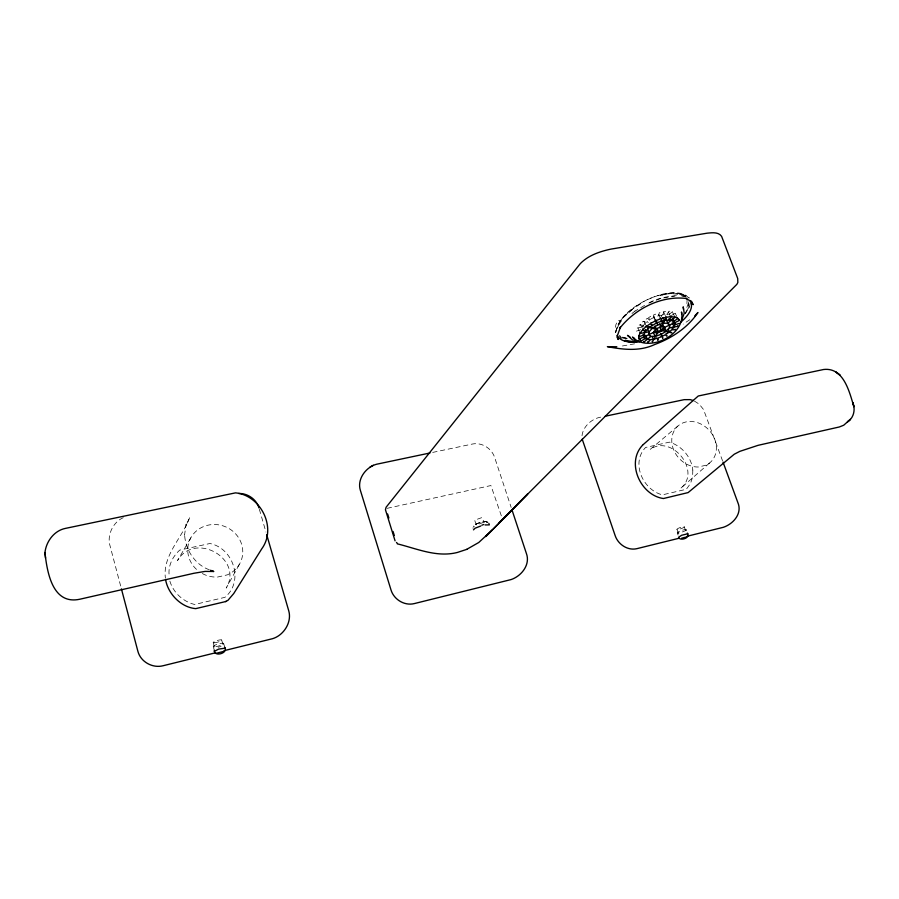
<?xml version="1.0" encoding="UTF-8"?>
<svg xmlns="http://www.w3.org/2000/svg" width="899" height="899" viewBox="0 0 899 899"><rect width="100%" height="100%" fill="white"/><g stroke="black" fill="none" stroke-linecap="round" stroke-linejoin="round"><path stroke-width="0.67" stroke-dasharray="4.5 3.37" d="M582.013 435.734C583.058 426.351 591.947 418.484 601.139 417.069M616.242 331.439C617.343 321.269 625.974 314.099 633.626 308.323L623.715 317.178L618.388 325.708M615.635 332.506C618.388 316.965 632.784 307.121 645.83 300.311C657.843 295.333 674.16 287.961 685.903 296.884C678.385 291.074 667.935 293.501 659.518 295.647C668.935 293.344 683.802 289.253 689.758 299.648M617.298 328.393L620.243 320.685M690.297 303.12L689.252 307.346L685.207 313.65M688.465 303.221L685.656 310.537M473.121 527.522L472.998 528.354M239.224 564.583L226.222 588.058C243.809 558.324 194.566 531.264 177.519 560.538L191.633 536.445M685.409 312.953L687.881 308.526L688.791 304.682L688.454 301.839M660.698 317.493L662.293 314.717L668.317 314.639M642.201 326.73L646.46 322.044L648.404 322.505M709.525 463.041L680.487 488.483C702.276 471.256 671.553 433.779 650.168 449.421L678.835 425.261M631.975 313.493L634.042 311.829M669.07 314.448L672.598 311.65L674.924 312.672L676.801 316.515M689.825 319.684L683.195 324.112M635.087 311.009L634.537 311.38L647.156 303.884M640.391 303.986L633.053 308.694M671.306 315.583L675.43 313.066L677.014 315.594M123.287 517.667C113.521 521.881 107.487 533.804 109.588 544.12L121.05 587.508M640.706 329.731L636.2 331.214L636.807 334.181M218.12 647.213L221.098 646.482M483.538 522.386L476.245 525.005L474.683 520.173L481.976 517.554L484.291 522.757M387.132 508.328L490.921 485.539L502.125 518.094M634.604 343.823L620.67 346.284M432.689 452.411L472.469 444.027C481.842 442.117 491.652 448.376 494.607 457.333L511.183 507.452M641.538 327.191L637.279 327.989L636.571 331.113M641.987 327.112L644.111 326.708M676.374 295.692C666.384 296.4 656.337 298.592 647.561 303.57L660.877 298.412L674.868 296.041M685.296 296.524C662.844 287.118 635.346 303.019 620.827 320.258L617.849 320.696L615.927 324.573L615.096 329.045L615.804 332.675M681.757 294.378L686.263 295.737L689.555 298.03M679.071 293.816L684.049 294.85M622.513 337.114L627.244 338.44M622.94 337.249L627.749 338.653M622.097 337.833L625.839 338.934M681.802 296.041L684.027 296.704M209.287 569.741C195.24 564.887 184.801 549.345 184.632 533.916L184.52 535.22L186.149 524.083L185.913 525.69L189.903 516.903C182.834 537.209 162.449 555.121 165.371 578.012M486.224 521.667L488.101 522.555M694.376 401.055L699.22 404.157L703.501 409.472L722.538 460.76M674.598 316.493L672.205 311.548L669.013 311.2L666.62 314.661M670.396 316.167L667.991 311.211L664.069 311.638L662.732 314.987M665.35 315.605L663.484 311.739L659.169 312.841L659.001 315.897M661.979 315.392L659.821 315.268L654.315 317.246L655.068 319.257M660.304 318.224L657.911 313.257L653.472 315.021L655.562 319.808M655.236 320.291L652.854 315.313L648.595 317.561L650.449 321.437M653.966 318.1L653.697 317.538L651.258 318.797L646.943 321.662L647.213 322.224M649.64 320.235L647.449 318.268L643.718 320.887L645.561 324.764M646.426 322.539L643.235 321.28L640.212 324.067L641.526 326.831M643.493 325.359L639.492 324.854L637.796 327.112L639.313 331.473M169.866 581.114C173.361 592.688 182.98 601.543 194.656 604.488L224.964 597.329C244.258 581.383 233.583 548.21 209.905 543.513L179.71 550.109C172.518 556.605 167.663 566.336 169.293 576.158M686.218 529.758A4.72 0.843 -19.3 0 1 679.678 532.781A4.72 0.843 -19.3 0 1 679.374 531.354A4.72 0.843 -19.3 0 1 686.218 529.758L687.005 531.972M684.296 526.915A3.899 0.697 -19.3 0 1 678.588 529.41A3.899 0.697 -19.3 0 1 678.97 528.005A3.899 0.697 -19.3 0 1 684.296 526.915L686.128 532.028M677.295 532.837L678.082 535.062M676.947 529.309L679.239 535.793M259.35 509.272L265.935 532.028M223.637 643.414L224.728 647.325M213.243 642.695L214.962 648.887M221.66 639.964L223.345 646.078M213.243 646.471L214.299 650.292M687.128 299.097L686.836 305.042L687.78 304.21L689.061 306.964L686.499 311.481A40.646 17.317 -25.1 0 1 685.117 313.268M486.292 522.443A6.507 1.405 -18.1 0 0 483.033 521.757L481.426 522.128A6.507 1.405 -18.1 0 0 474.166 526.061M487.056 522.398A7.293 1.573 -18.1 0 0 484.213 521.487A7.293 1.573 -18.1 0 0 476.189 524.016L473.593 525.735A7.293 1.573 -18.1 0 0 474.492 526.758M202.309 573.551A27.712 26.127 19.9 0 0 217.333 577.091L227.335 574.866A27.712 26.127 19.9 0 0 242.674 549.514L241.865 545.064A27.712 26.127 19.9 0 0 200.016 528.354A27.712 26.127 19.9 0 0 198.465 571.045M692.814 470.042L692.612 477.088L690.511 483.437L686.319 489.292L662.383 494.855C643.01 489.977 630.615 463.041 645.583 447.455L669.418 442.139C681.847 445.848 691.432 457.119 692.814 470.042M706.12 465.176L698.343 467.008A24.352 20.587 48.5 0 1 675.059 452.793L673.329 449.028A24.352 20.587 48.5 0 1 684.521 422.328A24.352 20.587 48.5 0 1 713.581 436.633A24.352 20.587 48.5 0 1 706.12 465.176M214.681 642.796A4.473 0.865 -16.3 0 0 221.682 640.302A4.473 0.865 -16.3 0 0 215.974 640.897A4.473 0.865 -16.3 0 0 214.681 642.796M215.884 646.651A5.428 1.045 -16.4 0 0 223.671 643.515A5.428 1.045 -16.4 0 0 215.816 644.797A5.428 1.045 -16.4 0 0 215.884 646.651"/><path stroke-width="1.35" d="M165.54 579.394C167.922 593.767 180.969 607.387 195.735 608.634L225.525 601.588L227.941 600.341L233.718 593.565L261.8 548.772C277.173 527.724 260.575 495.102 235.459 492.866L65.312 528.421C54.007 530.725 46.063 541.692 44.95 552.75C47.175 572.18 52.423 605.061 79.708 599.251L193.869 573.281L205.118 571.404L213.625 571.483L210.535 570.269M661.383 320.864L661.833 318.381L666.159 317.28L665.878 316.706M214.299 650.292C213.984 657.472 228.717 653.146 224.705 647.224M681.779 319.696L684.263 313.335L683.206 306.851L683.521 309.425M678.509 537.276L681.656 535.265L687.825 533.748M694.747 315.976L697.95 312.515C687.769 327.73 671.823 338.17 654.854 344.452C639.695 351.644 623.131 349.632 607.376 346.654L616.826 346.756M492.124 530.152L478.74 542.502L466.626 549.413M505.879 516.004L499.248 522.645L736.888 284.32L737.843 282.511L737.708 278.51L721.616 236.37C718.503 231.717 711.828 232.751 707.064 233.189L610.915 249.113C599.835 251.495 588.227 255.338 580.203 263.733L386.098 507.261L385.446 509.733L395.077 540.861M510.621 511.261L527.758 493.877L485.696 536.613L511.902 510.374M642.83 444.938C625.603 462.536 640.526 495.304 663.44 498.529L688.128 492.585L734.258 454.22L739.81 451.365L758.082 445.331L839.351 426.969L843.723 425.216L850.375 419.327L847.375 421.946C853.881 418.013 855.623 409.348 852.791 402.617L853.904 406.753C849.499 392.312 843.813 367.107 823.619 369.5L698.265 395.998L643.212 444.6M680.622 322.37C686.285 317.369 695.118 308.413 689.96 300.457M214.299 651.359L218.603 649.112L225.334 648.145M429.947 452.995L376.456 464.266C365.915 467.132 356.937 479.111 360.319 490.146L391.009 589.958C393.874 599.498 404.449 606.038 414.248 603.6L511.082 579.574C521.296 576.158 530.511 564.808 526.443 553.615L512.048 510.093M370.006 467.087L373.332 465.244M644.066 336.855L648.516 334.799L650.629 336.305L650.359 335.732M679.408 320.516L674.947 322.572L675.059 324.157L674.789 323.595M466.795 549.356L457.411 552.447C436.824 557.717 416.889 548.637 397.246 543.828M679.408 323.348L674.935 324.831L674.149 326.697L672.295 322.865M480.785 526.005L475.122 528.185L473.481 529.859M225.525 601.588L226.278 601.375M215.94 652.685L163.135 665.732C152.594 668.485 140.604 661.9 137.873 651.236L121.41 588.867M223.941 650.707L272.543 638.695C283.578 635.413 291.973 622.49 288.804 611.028L266.711 534.714M679.262 538.198L636.874 548.671C627.682 550.84 618.13 544.401 615.197 535.725L582.226 439.218M687.083 536.265L723.279 527.32C733.168 524.072 742.529 513.554 737.877 502.665L723.021 462.075M605.229 416.215L684.206 399.65L690.207 399.628L693.365 400.549M485.033 524.937L489.348 524.892L488.899 523.499M639.953 341.598L629.086 341.878L624.356 340.676M635.683 341.609L639.773 341.249M639.863 341.429C632.211 342.294 621.58 343.148 617.074 335.406M638.099 341.024L632.503 339.934L627.502 335.349L629.985 336.956M238.628 493.461C247.618 493.203 256.417 499.226 258.968 507.935M632.93 341.631L625.333 340.316M649.539 339.642L647.201 339.417L643.751 342.159L643.482 341.598M213.625 571.483L212.355 571.202M662.136 330.618L660.349 330.203L657.765 332.641L657.495 332.068M397.055 542.951L396.459 542.457M634.638 338.485L632.424 337.08C648.123 353.419 686.274 334.821 681.498 311.998L681.757 314.268M664.08 327.281L661.259 326.618L660.271 328.326L660.001 327.764M621.276 338.069L619.625 335.821M669.463 324.797L666.923 323.202L663.192 323.292L661.428 326.337L661.147 325.764M674.396 322.516L671.384 320.246L667.856 323.044L666.002 319.19M691.41 301.221L693.118 304.682L691.264 301.513L685.768 298.344L686.735 298.547C661.731 295.209 635.503 308.503 620.085 327.854L620.479 327.056L617.276 336.012L618.186 339.496L617.029 337.035M679.037 319.673L679.318 320.235L678.116 318.561L673.969 321.078L672.632 318.325M677.329 317.605L677.61 318.179L675.273 317.156L671.744 319.965L671.474 319.392M674.598 316.493L674.879 317.066L671.688 316.718L669.025 319.617L668.744 319.044M677.846 325.708L678.127 326.27L673.924 327.067L672.43 329.068L672.16 328.506M674.115 321.954L674.486 322.786L670.025 324.854L669.508 327.573L669.238 327.011M670.396 316.167L670.665 316.729L666.743 317.167L665.125 319.954L664.855 319.381M670.71 319.583L670.98 320.156L664.968 320.235L663.361 323.011L663.08 322.438M675.059 329.214L675.329 329.776L671.699 329.843L669.485 331.843L668.171 329.113M673.227 326.584L673.497 327.157L669.294 327.944L666.35 331.113L664.507 327.292M669.193 324.224L669.564 325.067L664.642 327.348L663.642 329.607L662.911 330.304L662.642 329.742M671.553 332.327L671.834 332.888L669.002 332.225L666.305 334.102L666.035 333.54M663.046 317.583L664.372 320.347L656.967 322.786L657.72 324.775L657.45 324.213M668.44 331.596L668.71 332.158L665.867 331.495L661.304 334.259L662.035 336.204L660.731 333.473M660.304 318.224L660.585 318.797L656.135 320.572L656.888 322.572L655.562 319.808M661.113 320.291L662.608 323.404L657.495 325.123L652.786 327.944L652.517 327.371M662.754 324.539L664.181 327.562L660.832 329.821L660.551 329.259M663.743 327.596L665.575 331.428L662.428 330.686L657.607 332.922L655.865 335.911L655.596 335.349M666.743 335.563L667.013 336.125L665.181 334.788L662.114 336.406L662.844 338.327L662.574 337.766M659.349 323.977C663.642 326.708 654.382 330.978 654.966 326M655.236 320.291L655.506 320.853L651.247 323.112L650.977 322.539M656.079 322.505L656.349 323.067L649.584 327.191L649.314 326.618M660.428 333.978L660.698 334.54L655.697 336.192L654.135 338.889L653.865 338.327M661.237 336.125L661.507 336.687L658.315 337.957L657.888 340.35L657.619 339.788M657.326 329L657.607 329.562L655.809 329.146L654.258 331.821M657.899 330.484L658.169 331.046L654.36 332.091L653.989 331.259M655.236 328.506L655.506 329.068L652.314 328.326L649.629 331.192L648.876 334.316M655.708 330.281L657.023 333.035L653.899 332.304L648.977 334.585L648.606 333.754M651.741 324.629L652.011 325.202L650.101 323.809L646.359 326.438L646.089 325.865M656.809 337.81L657.079 338.372L653.978 339.17L652.416 341.856L652.146 341.294M651.741 327.686L652.011 328.259L649.1 327.573L644.819 332.248L644.549 331.686M653.292 332.473L655.124 336.305L651.022 336.395L647.561 339.137L647.291 338.575M648.527 326.933L648.797 327.506L645.875 326.82L642.841 329.607L642.571 329.034M652.09 336.541L653.393 339.283L650.55 339.62L647.965 342.429L647.696 341.867M647.55 329.068L648.864 331.821L644.605 332.63L643.954 336.586L643.684 336.024M645.583 329.753L645.853 330.326L642.122 330.394L640.11 333.147L639.841 332.574M645.74 335.305L646.774 337.485M643.898 332.147L644.167 332.709L639.897 333.518L638.908 336.069L638.638 335.496M645.504 336.586L646.808 339.328L645.055 338.631L640.976 341.126L639.672 338.372M643.055 334.675L643.324 335.248L638.807 336.732L639.043 338.856M644.268 337.698L644.538 338.271L643.605 337.069L639.144 339.125L638.773 338.294M687.398 533.085C690.668 537.602 681.959 540.659 679.262 538.389M686.33 537.029L681.656 538.186M387.649 514.026L388.896 518.049M393.054 531.466L394.301 535.489M223.424 651.494L217.491 652.955M44.961 552.48L45.534 558.088M483.651 524.488A7.293 1.573 -18.1 0 1 481.886 525.185M839.902 375.074L836.16 372.13L839.913 375.085"/></g></svg>
